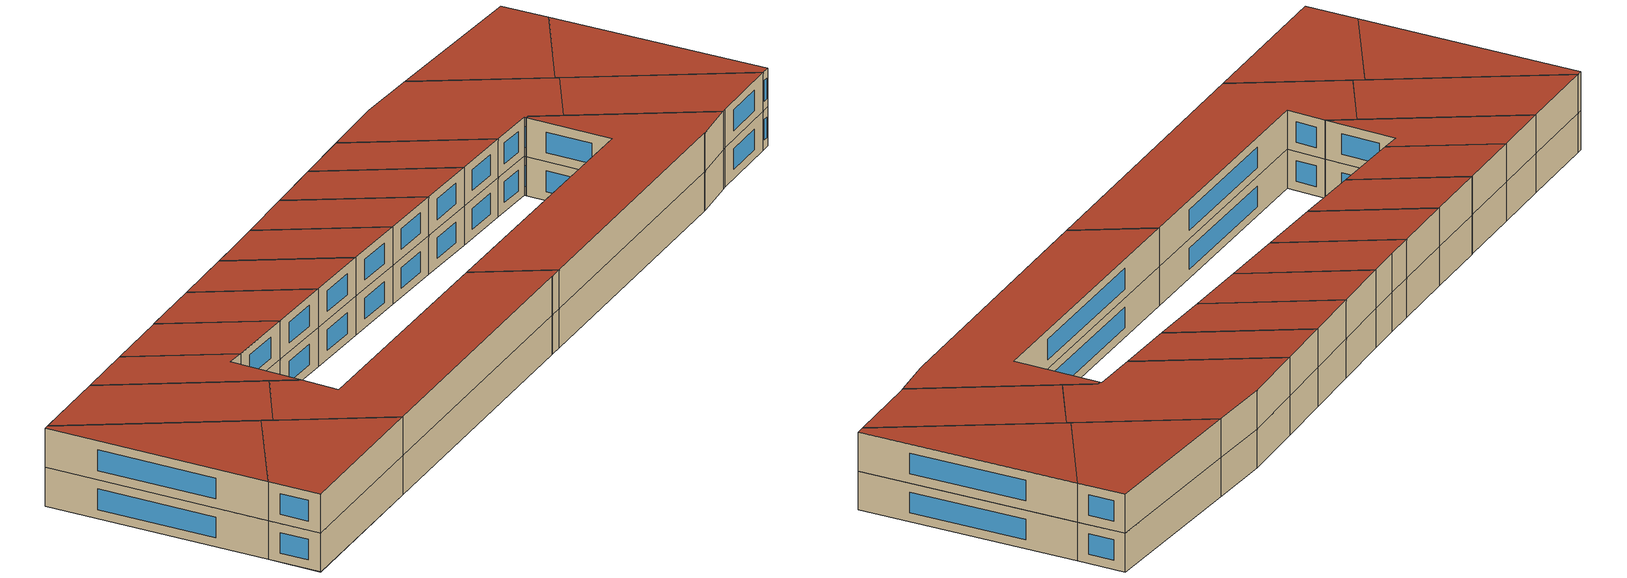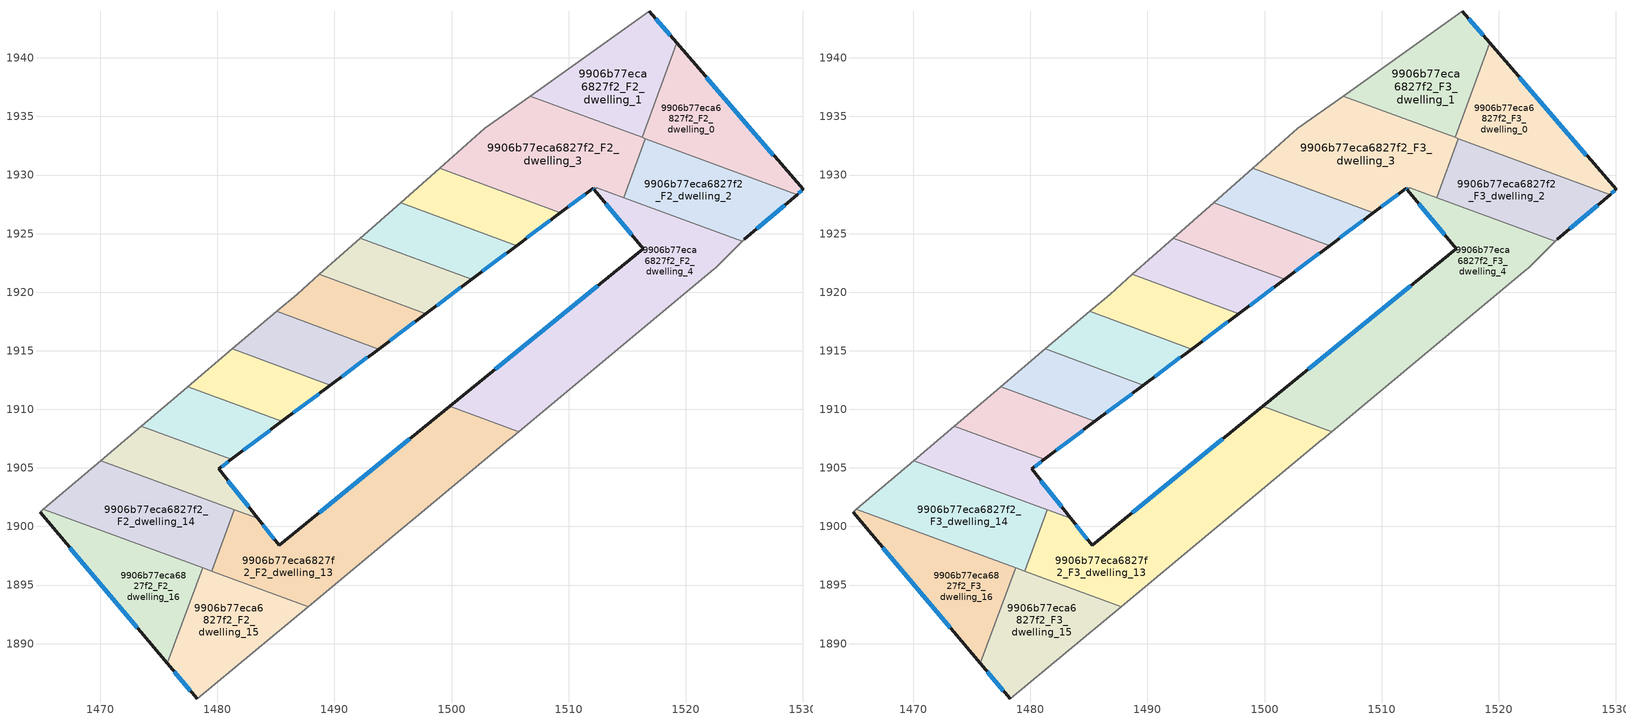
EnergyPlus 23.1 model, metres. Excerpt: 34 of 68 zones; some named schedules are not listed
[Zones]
9906b77eca6827f2_F2_dwelling_0
 floor to 9906b77eca6827f2_F1_dwelling_0 (EU_floor_Construction): 1519.23,1941.28 1530,1928.77 1529.49,1928.33 1516.26,1933.21 z6
 wall outside (EU_wall_Construction): 1529.49,1928.33 1530,1928.77 1519.23,1941.28 z6:9
 wall to 9906b77eca6827f2_F2_dwelling_1 (EU_wall_Construction): 1519.23,1941.28 1516.26,1933.21 z6:9
 wall to 9906b77eca6827f2_F2_dwelling_2 (EU_wall_Construction): 1516.54,1933.11 1529.49,1928.33 z6:9
 wall to 9906b77eca6827f2_F2_dwelling_3 (EU_wall_Construction): 1516.26,1933.21 1516.54,1933.11 z6:9
 window (EU_Window_Construction): 1529.61,1928.44 1529.88,1928.67 / 1527.47,1931.7 1521.76,1938.34 z6.7:8.3
9906b77eca6827f2_F2_dwelling_1
 floor to 9906b77eca6827f2_F1_dwelling_1 (EU_floor_Construction): 1516.89,1943.99 1519.23,1941.28 1516.26,1933.21 1506.7,1936.74 z6
 wall outside (EU_wall_Construction): 1519.23,1941.28 1516.89,1943.99 z6:9
 wall adiabatic (EU_wall_Construction): 1516.89,1943.99 1506.7,1936.74 z6:9
 wall to 9906b77eca6827f2_F2_dwelling_3 (EU_wall_Construction): 1506.7,1936.74 1516.26,1933.21 z6:9
 window (EU_Window_Construction): 1518.68,1941.91 1517.44,1943.35 z6.7:8.3
9906b77eca6827f2_F2_dwelling_10
 floor to 9906b77eca6827f2_F1_dwelling_10 (EU_floor_Construction): 1489.67,1912.07 1485.53,1908.97 1477.49,1911.93 1481.3,1915.16 z6
 wall outside (EU_wall_Construction): 1485.53,1908.97 1489.67,1912.07 z6:9
 wall adiabatic (EU_wall_Construction): 1481.3,1915.16 1477.49,1911.93 z6:9
 wall to 9906b77eca6827f2_F2_dwelling_9 (EU_wall_Construction): 1489.67,1912.07 1481.3,1915.16 z6:9
 wall to 9906b77eca6827f2_F2_dwelling_11 (EU_wall_Construction): 1477.49,1911.93 1485.53,1908.97 z6:9
 window (EU_Window_Construction): 1486.5,1909.7 1488.69,1911.34 z6.7:8.3
9906b77eca6827f2_F2_dwelling_11
 floor to 9906b77eca6827f2_F1_dwelling_11 (EU_floor_Construction): 1485.53,1908.97 1481.2,1905.73 1473.52,1908.57 1477.45,1911.9 1477.49,1911.93 z6
 wall outside (EU_wall_Construction): 1481.21,1905.73 1485.53,1908.97 z6:9
 wall adiabatic (EU_wall_Construction): 1477.49,1911.93 1477.45,1911.9 1473.52,1908.57 z6:9
 wall to 9906b77eca6827f2_F2_dwelling_12 (EU_wall_Construction): 1473.52,1908.57 1481.2,1905.73 z6:9
 window (EU_Window_Construction): 1482.22,1906.49 1484.51,1908.21 z6.7:8.3
9906b77eca6827f2_F2_dwelling_12
 floor to 9906b77eca6827f2_F1_dwelling_12 (EU_floor_Construction): 1481.2,1905.73 1480.11,1904.91 1483.46,1900.69 1470.06,1905.63 1473.52,1908.57 z6
 wall outside (EU_wall_Construction): 1483.46,1900.69 1480.11,1904.91 1481.21,1905.73 z6:9
 wall adiabatic (EU_wall_Construction): 1473.52,1908.57 1470.06,1905.63 z6:9
 wall to 9906b77eca6827f2_F2_dwelling_14 (EU_wall_Construction): 1470.06,1905.63 1481.45,1901.43 z6:9
 wall to 9906b77eca6827f2_F2_dwelling_13 (EU_wall_Construction): 1481.45,1901.43 1483.46,1900.69 z6:9
 window (EU_Window_Construction): 1482.67,1901.68 1480.89,1903.92 / 1480.36,1905.1 1480.95,1905.54 z6.7:8.3
9906b77eca6827f2_F2_dwelling_13
 floor to 9906b77eca6827f2_F1_dwelling_13 (EU_floor_Construction): 1505.72,1908.09 1504.96,1907.46 1504.88,1907.39 1487.75,1893.15 1479.52,1896.18 1481.45,1901.43 1483.46,1900.69 1485.29,1898.39 1499.85,1910.26 z6
 wall outside (EU_wall_Construction): 1499.85,1910.26 1485.29,1898.39 1483.46,1900.69 z6:9
 wall adiabatic (EU_wall_Construction): 1487.75,1893.15 1504.88,1907.39 1504.97,1907.46 1505.72,1908.09 z6:9
 wall to 9906b77eca6827f2_F2_dwelling_4 (EU_wall_Construction): 1505.72,1908.09 1499.85,1910.26 z6:9
 wall to 9906b77eca6827f2_F2_dwelling_14 (EU_wall_Construction): 1481.45,1901.43 1479.52,1896.18 z6:9
 wall to 9906b77eca6827f2_F2_dwelling_15 (EU_wall_Construction): 1479.52,1896.18 1487.75,1893.15 z6:9
 window (EU_Window_Construction): 1496.43,1907.47 1488.71,1901.17 / 1484.86,1898.93 1483.89,1900.15 z6.7:8.3
9906b77eca6827f2_F2_dwelling_14
 floor to 9906b77eca6827f2_F1_dwelling_14 (EU_floor_Construction): 1481.45,1901.43 1479.52,1896.18 1465.16,1901.48 1470.06,1905.63 z6
 wall adiabatic (EU_wall_Construction): 1470.06,1905.63 1465.16,1901.48 z6:9
 wall to 9906b77eca6827f2_F2_dwelling_16 (EU_wall_Construction): 1465.16,1901.48 1478.75,1896.47 z6:9
 wall to 9906b77eca6827f2_F2_dwelling_15 (EU_wall_Construction): 1478.74,1896.47 1479.52,1896.18 z6:9
9906b77eca6827f2_F2_dwelling_15
 floor to 9906b77eca6827f2_F1_dwelling_15 (EU_floor_Construction): 1487.75,1893.15 1478.3,1885.28 1475.74,1888.32 1478.74,1896.47 z6
 wall outside (EU_wall_Construction): 1475.74,1888.32 1478.3,1885.28 z6:9
 wall adiabatic (EU_wall_Construction): 1478.3,1885.28 1487.75,1893.15 z6:9
 wall to 9906b77eca6827f2_F2_dwelling_16 (EU_wall_Construction): 1478.74,1896.47 1475.74,1888.32 z6:9
 window (EU_Window_Construction): 1476.34,1887.61 1477.7,1886 z6.7:8.3
9906b77eca6827f2_F2_dwelling_16
 floor to 9906b77eca6827f2_F1_dwelling_16 (EU_floor_Construction): 1478.74,1896.47 1475.74,1888.32 1464.87,1901.23 1465.16,1901.48 z6
 wall outside (EU_wall_Construction): 1464.87,1901.23 1475.74,1888.32 z6:9
 wall adiabatic (EU_wall_Construction): 1465.16,1901.48 1464.87,1901.23 z6:9
 window (EU_Window_Construction): 1467.42,1898.2 1473.19,1891.35 z6.7:8.3
9906b77eca6827f2_F2_dwelling_2
 floor to 9906b77eca6827f2_F1_dwelling_2 (EU_floor_Construction): 1529.49,1928.33 1525.01,1924.52 1524.81,1924.33 1514.68,1928.07 1516.54,1933.11 z6
 wall outside (EU_wall_Construction): 1525.01,1924.52 1529.49,1928.33 z6:9
 wall adiabatic (EU_wall_Construction): 1524.81,1924.33 1525.01,1924.52 z6:9
 wall to 9906b77eca6827f2_F2_dwelling_3 (EU_wall_Construction): 1516.54,1933.11 1514.68,1928.07 z6:9
 wall to 9906b77eca6827f2_F2_dwelling_4 (EU_wall_Construction): 1514.68,1928.07 1524.81,1924.33 z6:9
 window (EU_Window_Construction): 1526.06,1925.42 1528.44,1927.44 z6.7:8.3
9906b77eca6827f2_F2_dwelling_3
 floor to 9906b77eca6827f2_F1_dwelling_3 (EU_floor_Construction): 1516.54,1933.11 1514.68,1928.07 1512.39,1928.91 1512.17,1928.75 1512.08,1928.87 1509.3,1926.78 1498.99,1930.59 1502.84,1933.99 1506.7,1936.74 z6
 wall outside (EU_wall_Construction): 1509.3,1926.78 1512.08,1928.87 1512.17,1928.75 z6:9
 wall adiabatic (EU_wall_Construction): 1506.7,1936.74 1502.84,1933.99 1498.99,1930.59 z6:9
 wall to 9906b77eca6827f2_F2_dwelling_4 (EU_wall_Construction): 1512.17,1928.75 1512.39,1928.91 1514.68,1928.07 z6:9
 wall to 9906b77eca6827f2_F2_dwelling_5 (EU_wall_Construction): 1498.99,1930.59 1509.3,1926.78 z6:9
 window (EU_Window_Construction): 1512.1,1928.84 1512.15,1928.78 / 1509.95,1927.27 1511.43,1928.38 z6.7:8.3
9906b77eca6827f2_F2_dwelling_4
 floor to 9906b77eca6827f2_F1_dwelling_4 (EU_floor_Construction): 1524.81,1924.33 1522.5,1922.05 1522.38,1921.96 1505.72,1908.09 1499.85,1910.26 1516.35,1923.7 1512.17,1928.75 1512.39,1928.91 z6
 wall outside (EU_wall_Construction): 1512.17,1928.75 1516.35,1923.7 1499.85,1910.26 z6:9
 wall adiabatic (EU_wall_Construction): 1505.72,1908.09 1522.39,1921.96 1522.5,1922.05 1524.81,1924.33 z6:9
 window (EU_Window_Construction): 1513.15,1927.57 1515.37,1924.89 / 1512.48,1920.54 1503.73,1913.41 z6.7:8.3
9906b77eca6827f2_F2_dwelling_5
 floor to 9906b77eca6827f2_F1_dwelling_5 (EU_floor_Construction): 1509.3,1926.78 1505.56,1923.98 1495.65,1927.64 1498.99,1930.59 z6
 wall outside (EU_wall_Construction): 1505.56,1923.98 1509.3,1926.78 z6:9
 wall adiabatic (EU_wall_Construction): 1498.99,1930.59 1495.65,1927.64 z6:9
 wall to 9906b77eca6827f2_F2_dwelling_6 (EU_wall_Construction): 1495.65,1927.64 1505.56,1923.98 z6:9
 window (EU_Window_Construction): 1506.44,1924.64 1508.42,1926.13 z6.7:8.3
9906b77eca6827f2_F2_dwelling_6
 floor to 9906b77eca6827f2_F1_dwelling_6 (EU_floor_Construction): 1505.56,1923.98 1501.72,1921.11 1492.22,1924.61 1495.65,1927.64 z6
 wall outside (EU_wall_Construction): 1501.72,1921.11 1505.56,1923.98 z6:9
 wall adiabatic (EU_wall_Construction): 1495.65,1927.64 1492.22,1924.61 z6:9
 wall to 9906b77eca6827f2_F2_dwelling_7 (EU_wall_Construction): 1492.22,1924.61 1501.72,1921.11 z6:9
 window (EU_Window_Construction): 1502.63,1921.78 1504.66,1923.31 z6.7:8.3
9906b77eca6827f2_F2_dwelling_7
 floor to 9906b77eca6827f2_F1_dwelling_7 (EU_floor_Construction): 1501.72,1921.11 1497.8,1918.17 1488.71,1921.51 1492.22,1924.61 z6
 wall outside (EU_wall_Construction): 1497.8,1918.17 1501.72,1921.11 z6:9
 wall adiabatic (EU_wall_Construction): 1492.22,1924.61 1488.72,1921.51 z6:9
 wall to 9906b77eca6827f2_F2_dwelling_8 (EU_wall_Construction): 1488.71,1921.51 1497.8,1918.17 z6:9
 window (EU_Window_Construction): 1498.72,1918.86 1500.8,1920.42 z6.7:8.3
9906b77eca6827f2_F2_dwelling_8
 floor to 9906b77eca6827f2_F1_dwelling_8 (EU_floor_Construction): 1497.8,1918.17 1493.77,1915.15 1485.07,1918.36 1486.82,1919.84 1488.71,1921.51 z6
 wall outside (EU_wall_Construction): 1493.77,1915.15 1497.8,1918.17 z6:9
 wall adiabatic (EU_wall_Construction): 1488.72,1921.51 1486.82,1919.84 1485.07,1918.36 z6:9
 wall to 9906b77eca6827f2_F2_dwelling_9 (EU_wall_Construction): 1485.07,1918.36 1493.77,1915.15 z6:9
 window (EU_Window_Construction): 1494.72,1915.86 1496.85,1917.46 z6.7:8.3
9906b77eca6827f2_F2_dwelling_9
 floor to 9906b77eca6827f2_F1_dwelling_9 (EU_floor_Construction): 1493.77,1915.15 1489.67,1912.07 1481.3,1915.16 1485.07,1918.36 z6
 wall outside (EU_wall_Construction): 1489.67,1912.07 1493.77,1915.15 z6:9
 wall adiabatic (EU_wall_Construction): 1485.07,1918.36 1481.3,1915.16 z6:9
 window (EU_Window_Construction): 1490.63,1912.8 1492.81,1914.43 z6.7:8.3
9906b77eca6827f2_F3_dwelling_0
 floor to 9906b77eca6827f2_F2_dwelling_0 (EU_floor_Construction): 1519.23,1941.28 1530,1928.77 1529.49,1928.33 1516.26,1933.21 z9
 wall outside (EU_wall_Construction): 1529.49,1928.33 1530,1928.77 1519.23,1941.28 z9:12
 wall to 9906b77eca6827f2_F3_dwelling_1 (EU_wall_Construction): 1519.23,1941.28 1516.26,1933.21 z9:12
 wall to 9906b77eca6827f2_F3_dwelling_2 (EU_wall_Construction): 1516.54,1933.11 1529.49,1928.33 z9:12
 wall to 9906b77eca6827f2_F3_dwelling_3 (EU_wall_Construction): 1516.26,1933.21 1516.54,1933.11 z9:12
 window (EU_Window_Construction): 1529.61,1928.44 1529.88,1928.67 / 1527.47,1931.7 1521.76,1938.34 z9.7:11.3
 roof outside (EU_roof_Construction): 1530,1928.77 1519.23,1941.28 1516.26,1933.21 1529.49,1928.33 z12
9906b77eca6827f2_F3_dwelling_1
 floor to 9906b77eca6827f2_F2_dwelling_1 (EU_floor_Construction): 1516.89,1943.99 1519.23,1941.28 1516.26,1933.21 1506.7,1936.74 z9
 wall outside (EU_wall_Construction): 1519.23,1941.28 1516.89,1943.99 z9:12
 wall adiabatic (EU_wall_Construction): 1516.89,1943.99 1506.7,1936.74 z9:12
 wall to 9906b77eca6827f2_F3_dwelling_3 (EU_wall_Construction): 1506.7,1936.74 1516.26,1933.21 z9:12
 window (EU_Window_Construction): 1518.68,1941.91 1517.44,1943.35 z9.7:11.3
 roof outside (EU_roof_Construction): 1516.26,1933.21 1519.23,1941.28 1516.89,1943.99 1506.7,1936.74 z12
9906b77eca6827f2_F3_dwelling_10
 floor to 9906b77eca6827f2_F2_dwelling_10 (EU_floor_Construction): 1489.67,1912.07 1485.53,1908.97 1477.49,1911.93 1481.3,1915.16 z9
 wall outside (EU_wall_Construction): 1485.53,1908.97 1489.67,1912.07 z9:12
 wall adiabatic (EU_wall_Construction): 1481.3,1915.16 1477.49,1911.93 z9:12
 wall to 9906b77eca6827f2_F3_dwelling_9 (EU_wall_Construction): 1489.67,1912.07 1481.3,1915.16 z9:12
 wall to 9906b77eca6827f2_F3_dwelling_11 (EU_wall_Construction): 1477.49,1911.93 1485.53,1908.97 z9:12
 window (EU_Window_Construction): 1486.5,1909.7 1488.69,1911.34 z9.7:11.3
 roof outside (EU_roof_Construction): 1489.67,1912.07 1481.3,1915.16 1477.49,1911.93 1485.53,1908.97 z12
9906b77eca6827f2_F3_dwelling_11
 floor to 9906b77eca6827f2_F2_dwelling_11 (EU_floor_Construction): 1485.53,1908.97 1481.2,1905.73 1473.52,1908.57 1477.45,1911.9 1477.49,1911.93 z9
 wall outside (EU_wall_Construction): 1481.21,1905.73 1485.53,1908.97 z9:12
 wall adiabatic (EU_wall_Construction): 1477.49,1911.93 1477.45,1911.9 1473.52,1908.57 z9:12
 wall to 9906b77eca6827f2_F3_dwelling_12 (EU_wall_Construction): 1473.52,1908.57 1481.2,1905.73 z9:12
 window (EU_Window_Construction): 1482.22,1906.49 1484.51,1908.21 z9.7:11.3
 roof outside (EU_roof_Construction): 1485.53,1908.97 1477.49,1911.93 1477.45,1911.9 1473.52,1908.57 1481.21,1905.73 z12
9906b77eca6827f2_F3_dwelling_12
 floor to 9906b77eca6827f2_F2_dwelling_12 (EU_floor_Construction): 1481.2,1905.73 1480.11,1904.91 1483.46,1900.69 1470.06,1905.63 1473.52,1908.57 z9
 wall outside (EU_wall_Construction): 1483.46,1900.69 1480.11,1904.91 1481.21,1905.73 z9:12
 wall adiabatic (EU_wall_Construction): 1473.52,1908.57 1470.06,1905.63 z9:12
 wall to 9906b77eca6827f2_F3_dwelling_14 (EU_wall_Construction): 1470.06,1905.63 1481.45,1901.43 z9:12
 wall to 9906b77eca6827f2_F3_dwelling_13 (EU_wall_Construction): 1481.45,1901.43 1483.46,1900.69 z9:12
 window (EU_Window_Construction): 1482.67,1901.68 1480.89,1903.92 / 1480.36,1905.1 1480.95,1905.54 z9.7:11.3
 roof outside (EU_roof_Construction): 1483.46,1900.69 1480.11,1904.91 1481.2,1905.73 1473.52,1908.57 1470.06,1905.63 z12
9906b77eca6827f2_F3_dwelling_13
 floor to 9906b77eca6827f2_F2_dwelling_13 (EU_floor_Construction): 1505.72,1908.09 1504.96,1907.46 1504.88,1907.39 1487.75,1893.15 1479.52,1896.18 1481.45,1901.43 1483.46,1900.69 1485.29,1898.39 1499.85,1910.26 z9
 wall outside (EU_wall_Construction): 1499.85,1910.26 1485.29,1898.39 1483.46,1900.69 z9:12
 wall adiabatic (EU_wall_Construction): 1487.75,1893.15 1504.88,1907.39 1504.97,1907.46 1505.72,1908.09 z9:12
 wall to 9906b77eca6827f2_F3_dwelling_4 (EU_wall_Construction): 1505.72,1908.09 1499.85,1910.26 z9:12
 wall to 9906b77eca6827f2_F3_dwelling_14 (EU_wall_Construction): 1481.45,1901.43 1479.52,1896.18 z9:12
 wall to 9906b77eca6827f2_F3_dwelling_15 (EU_wall_Construction): 1479.52,1896.18 1487.75,1893.15 z9:12
 window (EU_Window_Construction): 1496.43,1907.47 1488.71,1901.17 / 1484.86,1898.93 1483.89,1900.15 z9.7:11.3
 roof outside (EU_roof_Construction): 1504.88,1907.39 1504.96,1907.46 1505.72,1908.09 1499.85,1910.26 1485.29,1898.39 1483.46,1900.69 1481.45,1901.43 1479.52,1896.18 1487.75,1893.15 z12
9906b77eca6827f2_F3_dwelling_14
 floor to 9906b77eca6827f2_F2_dwelling_14 (EU_floor_Construction): 1481.45,1901.43 1479.52,1896.18 1465.16,1901.48 1470.06,1905.63 z9
 wall adiabatic (EU_wall_Construction): 1470.06,1905.63 1465.16,1901.48 z9:12
 wall to 9906b77eca6827f2_F3_dwelling_16 (EU_wall_Construction): 1465.16,1901.48 1478.75,1896.47 z9:12
 wall to 9906b77eca6827f2_F3_dwelling_15 (EU_wall_Construction): 1478.74,1896.47 1479.52,1896.18 z9:12
 roof outside (EU_roof_Construction): 1479.52,1896.18 1481.45,1901.43 1470.06,1905.63 1465.16,1901.48 z12
9906b77eca6827f2_F3_dwelling_15
 floor to 9906b77eca6827f2_F2_dwelling_15 (EU_floor_Construction): 1487.75,1893.15 1478.3,1885.28 1475.74,1888.32 1478.74,1896.47 z9
 wall outside (EU_wall_Construction): 1475.74,1888.32 1478.3,1885.28 z9:12
 wall adiabatic (EU_wall_Construction): 1478.3,1885.28 1487.75,1893.15 z9:12
 wall to 9906b77eca6827f2_F3_dwelling_16 (EU_wall_Construction): 1478.74,1896.47 1475.74,1888.32 z9:12
 window (EU_Window_Construction): 1476.34,1887.61 1477.7,1886 z9.7:11.3
 roof outside (EU_roof_Construction): 1487.75,1893.15 1478.74,1896.47 1475.74,1888.32 1478.3,1885.28 z12
9906b77eca6827f2_F3_dwelling_16
 floor to 9906b77eca6827f2_F2_dwelling_16 (EU_floor_Construction): 1478.74,1896.47 1475.74,1888.32 1464.87,1901.23 1465.16,1901.48 z9
 wall outside (EU_wall_Construction): 1464.87,1901.23 1475.74,1888.32 z9:12
 wall adiabatic (EU_wall_Construction): 1465.16,1901.48 1464.87,1901.23 z9:12
 window (EU_Window_Construction): 1467.42,1898.2 1473.19,1891.35 z9.7:11.3
 roof outside (EU_roof_Construction): 1475.74,1888.32 1478.74,1896.47 1465.16,1901.48 1464.87,1901.23 z12
9906b77eca6827f2_F3_dwelling_2
 floor to 9906b77eca6827f2_F2_dwelling_2 (EU_floor_Construction): 1529.49,1928.33 1525.01,1924.52 1524.81,1924.33 1514.68,1928.07 1516.54,1933.11 z9
 wall outside (EU_wall_Construction): 1525.01,1924.52 1529.49,1928.33 z9:12
 wall adiabatic (EU_wall_Construction): 1524.81,1924.33 1525.01,1924.52 z9:12
 wall to 9906b77eca6827f2_F3_dwelling_3 (EU_wall_Construction): 1516.54,1933.11 1514.68,1928.07 z9:12
 wall to 9906b77eca6827f2_F3_dwelling_4 (EU_wall_Construction): 1514.68,1928.07 1524.81,1924.33 z9:12
 window (EU_Window_Construction): 1526.06,1925.42 1528.44,1927.44 z9.7:11.3
 roof outside (EU_roof_Construction): 1529.49,1928.33 1516.54,1933.11 1514.68,1928.07 1524.81,1924.33 1525.01,1924.52 z12
9906b77eca6827f2_F3_dwelling_3
 floor to 9906b77eca6827f2_F2_dwelling_3 (EU_floor_Construction): 1516.54,1933.11 1514.68,1928.07 1512.39,1928.91 1512.17,1928.75 1512.08,1928.87 1509.3,1926.78 1498.99,1930.59 1502.84,1933.99 1506.7,1936.74 z9
 wall outside (EU_wall_Construction): 1509.3,1926.78 1512.08,1928.87 1512.17,1928.75 z9:12
 wall adiabatic (EU_wall_Construction): 1506.7,1936.74 1502.84,1933.99 1498.99,1930.59 z9:12
 wall to 9906b77eca6827f2_F3_dwelling_4 (EU_wall_Construction): 1512.17,1928.75 1512.39,1928.91 1514.68,1928.07 z9:12
 wall to 9906b77eca6827f2_F3_dwelling_5 (EU_wall_Construction): 1498.99,1930.59 1509.3,1926.78 z9:12
 window (EU_Window_Construction): 1512.1,1928.84 1512.15,1928.78 / 1509.95,1927.27 1511.43,1928.38 z9.7:11.3
 roof outside (EU_roof_Construction): 1514.68,1928.07 1516.54,1933.11 1506.7,1936.74 1502.84,1933.99 1498.99,1930.59 1509.3,1926.78 1512.08,1928.87 1512.17,1928.75 1512.39,1928.91 z12
9906b77eca6827f2_F3_dwelling_4
 floor to 9906b77eca6827f2_F2_dwelling_4 (EU_floor_Construction): 1524.81,1924.33 1522.5,1922.05 1522.38,1921.96 1505.72,1908.09 1499.85,1910.26 1516.35,1923.7 1512.17,1928.75 1512.39,1928.91 z9
 wall outside (EU_wall_Construction): 1512.17,1928.75 1516.35,1923.7 1499.85,1910.26 z9:12
 wall adiabatic (EU_wall_Construction): 1505.72,1908.09 1522.39,1921.96 1522.5,1922.05 1524.81,1924.33 z9:12
 window (EU_Window_Construction): 1513.15,1927.57 1515.37,1924.89 / 1512.48,1920.54 1503.73,1913.41 z9.7:11.3
 roof outside (EU_roof_Construction): 1522.39,1921.96 1522.5,1922.05 1524.81,1924.33 1512.39,1928.91 1512.17,1928.75 1516.35,1923.7 1499.85,1910.26 1505.72,1908.09 z12
9906b77eca6827f2_F3_dwelling_5
 floor to 9906b77eca6827f2_F2_dwelling_5 (EU_floor_Construction): 1509.3,1926.78 1505.56,1923.98 1495.65,1927.64 1498.99,1930.59 z9
 wall outside (EU_wall_Construction): 1505.56,1923.98 1509.3,1926.78 z9:12
 wall adiabatic (EU_wall_Construction): 1498.99,1930.59 1495.65,1927.64 z9:12
 wall to 9906b77eca6827f2_F3_dwelling_6 (EU_wall_Construction): 1495.65,1927.64 1505.56,1923.98 z9:12
 window (EU_Window_Construction): 1506.44,1924.64 1508.42,1926.13 z9.7:11.3
 roof outside (EU_roof_Construction): 1509.3,1926.78 1498.99,1930.59 1495.65,1927.64 1505.56,1923.98 z12
9906b77eca6827f2_F3_dwelling_6
 floor to 9906b77eca6827f2_F2_dwelling_6 (EU_floor_Construction): 1505.56,1923.98 1501.72,1921.11 1492.22,1924.61 1495.65,1927.64 z9
 wall outside (EU_wall_Construction): 1501.72,1921.11 1505.56,1923.98 z9:12
 wall adiabatic (EU_wall_Construction): 1495.65,1927.64 1492.22,1924.61 z9:12
 wall to 9906b77eca6827f2_F3_dwelling_7 (EU_wall_Construction): 1492.22,1924.61 1501.72,1921.11 z9:12
 window (EU_Window_Construction): 1502.63,1921.78 1504.66,1923.31 z9.7:11.3
 roof outside (EU_roof_Construction): 1505.56,1923.98 1495.65,1927.64 1492.22,1924.61 1501.72,1921.11 z12
9906b77eca6827f2_F3_dwelling_7
 floor to 9906b77eca6827f2_F2_dwelling_7 (EU_floor_Construction): 1501.72,1921.11 1497.8,1918.17 1488.71,1921.51 1492.22,1924.61 z9
 wall outside (EU_wall_Construction): 1497.8,1918.17 1501.72,1921.11 z9:12
 wall adiabatic (EU_wall_Construction): 1492.22,1924.61 1488.72,1921.51 z9:12
 wall to 9906b77eca6827f2_F3_dwelling_8 (EU_wall_Construction): 1488.71,1921.51 1497.8,1918.17 z9:12
 window (EU_Window_Construction): 1498.72,1918.86 1500.8,1920.42 z9.7:11.3
 roof outside (EU_roof_Construction): 1501.72,1921.11 1492.22,1924.61 1488.72,1921.51 1497.8,1918.17 z12
9906b77eca6827f2_F3_dwelling_8
 floor to 9906b77eca6827f2_F2_dwelling_8 (EU_floor_Construction): 1497.8,1918.17 1493.77,1915.15 1485.07,1918.36 1486.82,1919.84 1488.71,1921.51 z9
 wall outside (EU_wall_Construction): 1493.77,1915.15 1497.8,1918.17 z9:12
 wall adiabatic (EU_wall_Construction): 1488.72,1921.51 1486.82,1919.84 1485.07,1918.36 z9:12
 wall to 9906b77eca6827f2_F3_dwelling_9 (EU_wall_Construction): 1485.07,1918.36 1493.77,1915.15 z9:12
 window (EU_Window_Construction): 1494.72,1915.86 1496.85,1917.46 z9.7:11.3
 roof outside (EU_roof_Construction): 1497.8,1918.17 1488.72,1921.51 1486.82,1919.84 1485.07,1918.36 1493.77,1915.15 z12
9906b77eca6827f2_F3_dwelling_9
 floor to 9906b77eca6827f2_F2_dwelling_9 (EU_floor_Construction): 1493.77,1915.15 1489.67,1912.07 1481.3,1915.16 1485.07,1918.36 z9
 wall outside (EU_wall_Construction): 1489.67,1912.07 1493.77,1915.15 z9:12
 wall adiabatic (EU_wall_Construction): 1485.07,1918.36 1481.3,1915.16 z9:12
 window (EU_Window_Construction): 1490.63,1912.8 1492.81,1914.43 z9.7:11.3
 roof outside (EU_roof_Construction): 1493.77,1915.15 1485.07,1918.36 1481.3,1915.16 1489.67,1912.07 z12
[Building]
EU S2 Campaign: North Axis=0; Terrain=City; Solar Distribution=FullExterior
[Site:Location]
Budapest.Ferenc.Liszt.Intl.AP: Latitude=47.437; Longitude=19.256; Time Zone=1; Elevation=185
[SizingPeriod:WeatherFileDays]
AnnualSizingPeriod: Begin Month=1; Begin Day of Month=1; End Month=12; End Day of Month=31; Day of Week for Start Day=Monday; Use Weather File Daylight Saving Period=No; Use Weather File Rain and Snow Indicators=No
[MATERIAL]
EU_InternalMass_Material: Roughness=MediumRough; Thickness=0.1; Conductivity=1; Density=1800; Specific Heat=900; Thermal Absorptance=0.9; Solar Absorptance=0.7; Visible Absorptance=0.7
[MATERIAL:NOMASS] Roughness=MediumRough; Thermal Absorptance=0.9; Solar Absorptance=0.7; Visible Absorptance=0.7
Name | Thermal Resistance
EU_wall_NoMass | 0.832559
EU_roof_NoMass | 1.39638
EU_floor_NoMass | 0.872794
[WINDOWMATERIAL:SIMPLEGLAZINGSYSTEM]
EU_Window_SimpleGlazing: UFactor=2.79869; Solar Heat Gain Coefficient=0.75; Visible Transmittance=0.75
[CONSTRUCTION]
EU_wall_Construction: EU_wall_NoMass
EU_roof_Construction: EU_roof_NoMass
EU_floor_Construction: EU_floor_NoMass
EU_Window_Construction: EU_Window_SimpleGlazing
EU_InternalMass_Construction: EU_InternalMass_Material
[ZONE] Type=1; Multiplier=1; Ceiling Height=autocalculate; Floor Area=autocalculate; Part of Total Floor Area=Yes
Name | Volume
9906b77eca6827f2_F2_dwelling_0; 9906b77eca6827f2_F3_dwelling_0; 9906b77eca6827f2_F2_dwelling_15; 9906b77eca6827f2_F3_dwelling_15 | 198.294
9906b77eca6827f2_F2_dwelling_1; 9906b77eca6827f2_F3_dwelling_1 | 198.291
9906b77eca6827f2_F2_dwelling_10; 9906b77eca6827f2_F3_dwelling_10 | 113.872
9906b77eca6827f2_F2_dwelling_11; 9906b77eca6827f2_F3_dwelling_11 | 113.916
9906b77eca6827f2_F2_dwelling_12; 9906b77eca6827f2_F3_dwelling_12 | 122.114
9906b77eca6827f2_F2_dwelling_13; 9906b77eca6827f2_F3_dwelling_13 | 445.555
9906b77eca6827f2_F2_dwelling_14; 9906b77eca6827f2_F3_dwelling_14 | 230.148
9906b77eca6827f2_F2_dwelling_16; 9906b77eca6827f2_F3_dwelling_16; 9906b77eca6827f2_F2_dwelling_2; 9906b77eca6827f2_F3_dwelling_2 | 198.279
9906b77eca6827f2_F2_dwelling_3; 9906b77eca6827f2_F3_dwelling_3 | 301.003
9906b77eca6827f2_F2_dwelling_4; 9906b77eca6827f2_F3_dwelling_4 | 441.333
9906b77eca6827f2_F2_dwelling_5; 9906b77eca6827f2_F3_dwelling_5 | 126.714
9906b77eca6827f2_F2_dwelling_6; 9906b77eca6827f2_F3_dwelling_6 | 124.904
9906b77eca6827f2_F2_dwelling_7; 9906b77eca6827f2_F3_dwelling_7 | 122.439
9906b77eca6827f2_F2_dwelling_8; 9906b77eca6827f2_F3_dwelling_8 | 119.86
9906b77eca6827f2_F2_dwelling_9; 9906b77eca6827f2_F3_dwelling_9 | 117.555
[INTERNALMASS] Construction=EU_InternalMass_Construction
Name | Zone or ZoneList | Surface Area
9906b77eca6827f2_F2_dwelling_0_EU_InternalMass | 9906b77eca6827f2_F2_dwelling_0 | 66.0977
9906b77eca6827f2_F2_dwelling_1_EU_InternalMass | 9906b77eca6827f2_F2_dwelling_1 | 66.1018
9906b77eca6827f2_F2_dwelling_2_EU_InternalMass | 9906b77eca6827f2_F2_dwelling_2 | 66.0934
9906b77eca6827f2_F2_dwelling_3_EU_InternalMass | 9906b77eca6827f2_F2_dwelling_3 | 100.334
9906b77eca6827f2_F2_dwelling_4_EU_InternalMass | 9906b77eca6827f2_F2_dwelling_4 | 147.117
9906b77eca6827f2_F2_dwelling_5_EU_InternalMass | 9906b77eca6827f2_F2_dwelling_5 | 42.2379
9906b77eca6827f2_F2_dwelling_6_EU_InternalMass | 9906b77eca6827f2_F2_dwelling_6 | 41.6346
9906b77eca6827f2_F2_dwelling_7_EU_InternalMass | 9906b77eca6827f2_F2_dwelling_7 | 40.8127
9906b77eca6827f2_F2_dwelling_8_EU_InternalMass | 9906b77eca6827f2_F2_dwelling_8 | 39.9535
9906b77eca6827f2_F2_dwelling_9_EU_InternalMass | 9906b77eca6827f2_F2_dwelling_9 | 39.1851
9906b77eca6827f2_F2_dwelling_10_EU_InternalMass | 9906b77eca6827f2_F2_dwelling_10 | 37.9613
9906b77eca6827f2_F2_dwelling_11_EU_InternalMass | 9906b77eca6827f2_F2_dwelling_11 | 37.9665
9906b77eca6827f2_F2_dwelling_12_EU_InternalMass | 9906b77eca6827f2_F2_dwelling_12 | 40.7047
9906b77eca6827f2_F2_dwelling_13_EU_InternalMass | 9906b77eca6827f2_F2_dwelling_13 | 148.538
9906b77eca6827f2_F2_dwelling_14_EU_InternalMass | 9906b77eca6827f2_F2_dwelling_14 | 76.7185
9906b77eca6827f2_F2_dwelling_15_EU_InternalMass | 9906b77eca6827f2_F2_dwelling_15 | 66.1021
9906b77eca6827f2_F2_dwelling_16_EU_InternalMass | 9906b77eca6827f2_F2_dwelling_16 | 66.096
9906b77eca6827f2_F3_dwelling_0_EU_InternalMass | 9906b77eca6827f2_F3_dwelling_0 | 66.0977
9906b77eca6827f2_F3_dwelling_1_EU_InternalMass | 9906b77eca6827f2_F3_dwelling_1 | 66.1018
9906b77eca6827f2_F3_dwelling_2_EU_InternalMass | 9906b77eca6827f2_F3_dwelling_2 | 66.0934
9906b77eca6827f2_F3_dwelling_3_EU_InternalMass | 9906b77eca6827f2_F3_dwelling_3 | 100.334
9906b77eca6827f2_F3_dwelling_4_EU_InternalMass | 9906b77eca6827f2_F3_dwelling_4 | 147.117
9906b77eca6827f2_F3_dwelling_5_EU_InternalMass | 9906b77eca6827f2_F3_dwelling_5 | 42.2379
9906b77eca6827f2_F3_dwelling_6_EU_InternalMass | 9906b77eca6827f2_F3_dwelling_6 | 41.6346
9906b77eca6827f2_F3_dwelling_7_EU_InternalMass | 9906b77eca6827f2_F3_dwelling_7 | 40.8127
9906b77eca6827f2_F3_dwelling_8_EU_InternalMass | 9906b77eca6827f2_F3_dwelling_8 | 39.9535
9906b77eca6827f2_F3_dwelling_9_EU_InternalMass | 9906b77eca6827f2_F3_dwelling_9 | 39.1851
9906b77eca6827f2_F3_dwelling_10_EU_InternalMass | 9906b77eca6827f2_F3_dwelling_10 | 37.9613
9906b77eca6827f2_F3_dwelling_11_EU_InternalMass | 9906b77eca6827f2_F3_dwelling_11 | 37.9665
9906b77eca6827f2_F3_dwelling_12_EU_InternalMass | 9906b77eca6827f2_F3_dwelling_12 | 40.7047
9906b77eca6827f2_F3_dwelling_13_EU_InternalMass | 9906b77eca6827f2_F3_dwelling_13 | 148.538
9906b77eca6827f2_F3_dwelling_14_EU_InternalMass | 9906b77eca6827f2_F3_dwelling_14 | 76.7185
9906b77eca6827f2_F3_dwelling_15_EU_InternalMass | 9906b77eca6827f2_F3_dwelling_15 | 66.1021
9906b77eca6827f2_F3_dwelling_16_EU_InternalMass | 9906b77eca6827f2_F3_dwelling_16 | 66.096
[OTHEREQUIPMENT] Fuel Type=Electricity; Design Level Calculation Method=Watts/Area; Power per Zone Floor Area=1; Fraction Latent=0; Fraction Radiant=0; Fraction Lost=0; Carbon Dioxide Generation Rate=0; EndUse Subcategory=EU_Step8_InternalGains
Name | Zone or ZoneList or Space or SpaceList | Schedule
EU_Step8_InternalGain_9906b77eca6827f2_F2_dwelling_0_f000 | 9906b77eca6827f2_F2_dwelling_0 | EU_Step8_GainSchedule_9906b77eca6827f2_F2_dwelling_0_f000
EU_Step8_InternalGain_9906b77eca6827f2_F2_dwelling_1_f000 | 9906b77eca6827f2_F2_dwelling_1 | EU_Step8_GainSchedule_9906b77eca6827f2_F2_dwelling_1_f000
EU_Step8_InternalGain_9906b77eca6827f2_F2_dwelling_2_f000 | 9906b77eca6827f2_F2_dwelling_2 | EU_Step8_GainSchedule_9906b77eca6827f2_F2_dwelling_2_f000
EU_Step8_InternalGain_9906b77eca6827f2_F2_dwelling_3_f000 | 9906b77eca6827f2_F2_dwelling_3 | EU_Step8_GainSchedule_9906b77eca6827f2_F2_dwelling_3_f000
EU_Step8_InternalGain_9906b77eca6827f2_F2_dwelling_4_f000 | 9906b77eca6827f2_F2_dwelling_4 | EU_Step8_GainSchedule_9906b77eca6827f2_F2_dwelling_4_f000
EU_Step8_InternalGain_9906b77eca6827f2_F2_dwelling_5_f000 | 9906b77eca6827f2_F2_dwelling_5 | EU_Step8_GainSchedule_9906b77eca6827f2_F2_dwelling_5_f000
EU_Step8_InternalGain_9906b77eca6827f2_F2_dwelling_6_f000 | 9906b77eca6827f2_F2_dwelling_6 | EU_Step8_GainSchedule_9906b77eca6827f2_F2_dwelling_6_f000
EU_Step8_InternalGain_9906b77eca6827f2_F2_dwelling_7_f000 | 9906b77eca6827f2_F2_dwelling_7 | EU_Step8_GainSchedule_9906b77eca6827f2_F2_dwelling_7_f000
EU_Step8_InternalGain_9906b77eca6827f2_F2_dwelling_8_f000 | 9906b77eca6827f2_F2_dwelling_8 | EU_Step8_GainSchedule_9906b77eca6827f2_F2_dwelling_8_f000
EU_Step8_InternalGain_9906b77eca6827f2_F2_dwelling_9_f000 | 9906b77eca6827f2_F2_dwelling_9 | EU_Step8_GainSchedule_9906b77eca6827f2_F2_dwelling_9_f000
EU_Step8_InternalGain_9906b77eca6827f2_F2_dwelling_10_f000 | 9906b77eca6827f2_F2_dwelling_10 | EU_Step8_GainSchedule_9906b77eca6827f2_F2_dwelling_10_f000
EU_Step8_InternalGain_9906b77eca6827f2_F2_dwelling_11_f000 | 9906b77eca6827f2_F2_dwelling_11 | EU_Step8_GainSchedule_9906b77eca6827f2_F2_dwelling_11_f000
EU_Step8_InternalGain_9906b77eca6827f2_F2_dwelling_12_f000 | 9906b77eca6827f2_F2_dwelling_12 | EU_Step8_GainSchedule_9906b77eca6827f2_F2_dwelling_12_f000
EU_Step8_InternalGain_9906b77eca6827f2_F2_dwelling_13_f000 | 9906b77eca6827f2_F2_dwelling_13 | EU_Step8_GainSchedule_9906b77eca6827f2_F2_dwelling_13_f000
EU_Step8_InternalGain_9906b77eca6827f2_F2_dwelling_14_f000 | 9906b77eca6827f2_F2_dwelling_14 | EU_Step8_GainSchedule_9906b77eca6827f2_F2_dwelling_14_f000
EU_Step8_InternalGain_9906b77eca6827f2_F2_dwelling_15_f000 | 9906b77eca6827f2_F2_dwelling_15 | EU_Step8_GainSchedule_9906b77eca6827f2_F2_dwelling_15_f000
EU_Step8_InternalGain_9906b77eca6827f2_F2_dwelling_16_f000 | 9906b77eca6827f2_F2_dwelling_16 | EU_Step8_GainSchedule_9906b77eca6827f2_F2_dwelling_16_f000
EU_Step8_InternalGain_9906b77eca6827f2_F3_dwelling_0_f000 | 9906b77eca6827f2_F3_dwelling_0 | EU_Step8_GainSchedule_9906b77eca6827f2_F3_dwelling_0_f000
EU_Step8_InternalGain_9906b77eca6827f2_F3_dwelling_1_f000 | 9906b77eca6827f2_F3_dwelling_1 | EU_Step8_GainSchedule_9906b77eca6827f2_F3_dwelling_1_f000
EU_Step8_InternalGain_9906b77eca6827f2_F3_dwelling_2_f000 | 9906b77eca6827f2_F3_dwelling_2 | EU_Step8_GainSchedule_9906b77eca6827f2_F3_dwelling_2_f000
EU_Step8_InternalGain_9906b77eca6827f2_F3_dwelling_3_f000 | 9906b77eca6827f2_F3_dwelling_3 | EU_Step8_GainSchedule_9906b77eca6827f2_F3_dwelling_3_f000
EU_Step8_InternalGain_9906b77eca6827f2_F3_dwelling_4_f000 | 9906b77eca6827f2_F3_dwelling_4 | EU_Step8_GainSchedule_9906b77eca6827f2_F3_dwelling_4_f000
EU_Step8_InternalGain_9906b77eca6827f2_F3_dwelling_5_f000 | 9906b77eca6827f2_F3_dwelling_5 | EU_Step8_GainSchedule_9906b77eca6827f2_F3_dwelling_5_f000
EU_Step8_InternalGain_9906b77eca6827f2_F3_dwelling_6_f000 | 9906b77eca6827f2_F3_dwelling_6 | EU_Step8_GainSchedule_9906b77eca6827f2_F3_dwelling_6_f000
EU_Step8_InternalGain_9906b77eca6827f2_F3_dwelling_7_f000 | 9906b77eca6827f2_F3_dwelling_7 | EU_Step8_GainSchedule_9906b77eca6827f2_F3_dwelling_7_f000
EU_Step8_InternalGain_9906b77eca6827f2_F3_dwelling_8_f000 | 9906b77eca6827f2_F3_dwelling_8 | EU_Step8_GainSchedule_9906b77eca6827f2_F3_dwelling_8_f000
EU_Step8_InternalGain_9906b77eca6827f2_F3_dwelling_9_f000 | 9906b77eca6827f2_F3_dwelling_9 | EU_Step8_GainSchedule_9906b77eca6827f2_F3_dwelling_9_f000
EU_Step8_InternalGain_9906b77eca6827f2_F3_dwelling_10_f000 | 9906b77eca6827f2_F3_dwelling_10 | EU_Step8_GainSchedule_9906b77eca6827f2_F3_dwelling_10_f000
EU_Step8_InternalGain_9906b77eca6827f2_F3_dwelling_11_f000 | 9906b77eca6827f2_F3_dwelling_11 | EU_Step8_GainSchedule_9906b77eca6827f2_F3_dwelling_11_f000
EU_Step8_InternalGain_9906b77eca6827f2_F3_dwelling_12_f000 | 9906b77eca6827f2_F3_dwelling_12 | EU_Step8_GainSchedule_9906b77eca6827f2_F3_dwelling_12_f000
EU_Step8_InternalGain_9906b77eca6827f2_F3_dwelling_13_f000 | 9906b77eca6827f2_F3_dwelling_13 | EU_Step8_GainSchedule_9906b77eca6827f2_F3_dwelling_13_f000
EU_Step8_InternalGain_9906b77eca6827f2_F3_dwelling_14_f000 | 9906b77eca6827f2_F3_dwelling_14 | EU_Step8_GainSchedule_9906b77eca6827f2_F3_dwelling_14_f000
EU_Step8_InternalGain_9906b77eca6827f2_F3_dwelling_15_f000 | 9906b77eca6827f2_F3_dwelling_15 | EU_Step8_GainSchedule_9906b77eca6827f2_F3_dwelling_15_f000
EU_Step8_InternalGain_9906b77eca6827f2_F3_dwelling_16_f000 | 9906b77eca6827f2_F3_dwelling_16 | EU_Step8_GainSchedule_9906b77eca6827f2_F3_dwelling_16_f000
[ZONEVENTILATION:DESIGNFLOWRATE] Schedule=EU_AlwaysOn; Design Flow Rate Calculation Method=AirChanges/Hour; Air Changes per Hour=0.475469; Ventilation Type=Natural; Fan Pressure Rise=0; Fan Total Efficiency=1; Constant Term Coefficient=1; Temperature Term Coefficient=0; Velocity Term Coefficient=0; Velocity Squared Term Coefficient=0; Minimum Indoor Temperature=-100; Maximum Indoor Temperature=100; Delta Temperature=-100; Minimum Outdoor Temperature=-100; Maximum Outdoor Temperature=100; Maximum Wind Speed=40
Name | Zone or ZoneList or Space or SpaceList
EU_ConstantAir_9906b77eca6827f2_F2_dwelling_0 | 9906b77eca6827f2_F2_dwelling_0
EU_ConstantAir_9906b77eca6827f2_F2_dwelling_1 | 9906b77eca6827f2_F2_dwelling_1
EU_ConstantAir_9906b77eca6827f2_F2_dwelling_2 | 9906b77eca6827f2_F2_dwelling_2
EU_ConstantAir_9906b77eca6827f2_F2_dwelling_3 | 9906b77eca6827f2_F2_dwelling_3
EU_ConstantAir_9906b77eca6827f2_F2_dwelling_4 | 9906b77eca6827f2_F2_dwelling_4
EU_ConstantAir_9906b77eca6827f2_F2_dwelling_5 | 9906b77eca6827f2_F2_dwelling_5
EU_ConstantAir_9906b77eca6827f2_F2_dwelling_6 | 9906b77eca6827f2_F2_dwelling_6
EU_ConstantAir_9906b77eca6827f2_F2_dwelling_7 | 9906b77eca6827f2_F2_dwelling_7
EU_ConstantAir_9906b77eca6827f2_F2_dwelling_8 | 9906b77eca6827f2_F2_dwelling_8
EU_ConstantAir_9906b77eca6827f2_F2_dwelling_9 | 9906b77eca6827f2_F2_dwelling_9
EU_ConstantAir_9906b77eca6827f2_F2_dwelling_10 | 9906b77eca6827f2_F2_dwelling_10
EU_ConstantAir_9906b77eca6827f2_F2_dwelling_11 | 9906b77eca6827f2_F2_dwelling_11
EU_ConstantAir_9906b77eca6827f2_F2_dwelling_12 | 9906b77eca6827f2_F2_dwelling_12
EU_ConstantAir_9906b77eca6827f2_F2_dwelling_13 | 9906b77eca6827f2_F2_dwelling_13
EU_ConstantAir_9906b77eca6827f2_F2_dwelling_14 | 9906b77eca6827f2_F2_dwelling_14
EU_ConstantAir_9906b77eca6827f2_F2_dwelling_15 | 9906b77eca6827f2_F2_dwelling_15
EU_ConstantAir_9906b77eca6827f2_F2_dwelling_16 | 9906b77eca6827f2_F2_dwelling_16
EU_ConstantAir_9906b77eca6827f2_F3_dwelling_0 | 9906b77eca6827f2_F3_dwelling_0
EU_ConstantAir_9906b77eca6827f2_F3_dwelling_1 | 9906b77eca6827f2_F3_dwelling_1
EU_ConstantAir_9906b77eca6827f2_F3_dwelling_2 | 9906b77eca6827f2_F3_dwelling_2
EU_ConstantAir_9906b77eca6827f2_F3_dwelling_3 | 9906b77eca6827f2_F3_dwelling_3
EU_ConstantAir_9906b77eca6827f2_F3_dwelling_4 | 9906b77eca6827f2_F3_dwelling_4
EU_ConstantAir_9906b77eca6827f2_F3_dwelling_5 | 9906b77eca6827f2_F3_dwelling_5
EU_ConstantAir_9906b77eca6827f2_F3_dwelling_6 | 9906b77eca6827f2_F3_dwelling_6
EU_ConstantAir_9906b77eca6827f2_F3_dwelling_7 | 9906b77eca6827f2_F3_dwelling_7
EU_ConstantAir_9906b77eca6827f2_F3_dwelling_8 | 9906b77eca6827f2_F3_dwelling_8
EU_ConstantAir_9906b77eca6827f2_F3_dwelling_9 | 9906b77eca6827f2_F3_dwelling_9
EU_ConstantAir_9906b77eca6827f2_F3_dwelling_10 | 9906b77eca6827f2_F3_dwelling_10
EU_ConstantAir_9906b77eca6827f2_F3_dwelling_11 | 9906b77eca6827f2_F3_dwelling_11
EU_ConstantAir_9906b77eca6827f2_F3_dwelling_12 | 9906b77eca6827f2_F3_dwelling_12
EU_ConstantAir_9906b77eca6827f2_F3_dwelling_13 | 9906b77eca6827f2_F3_dwelling_13
EU_ConstantAir_9906b77eca6827f2_F3_dwelling_14 | 9906b77eca6827f2_F3_dwelling_14
EU_ConstantAir_9906b77eca6827f2_F3_dwelling_15 | 9906b77eca6827f2_F3_dwelling_15
EU_ConstantAir_9906b77eca6827f2_F3_dwelling_16 | 9906b77eca6827f2_F3_dwelling_16
[HVACTEMPLATE:ZONE:IDEALLOADSAIRSYSTEM] System Availability Schedule=EU_AlwaysOn; Maximum Heating Supply Air Temperature=50; Minimum Cooling Supply Air Temperature=13; Maximum Heating Supply Air Humidity Ratio=0.0156; Minimum Cooling Supply Air Humidity Ratio=0.0077; Heating Limit=NoLimit; Cooling Limit=NoLimit; Heating Availability Schedule=EU_AlwaysOn; Cooling Availability Schedule=EU_CoolingOff; Dehumidification Control Type=ConstantSensibleHeatRatio; Cooling Sensible Heat Ratio=0.7; Dehumidification Setpoint=60; Humidification Control Type=None; Humidification Setpoint=30; Outdoor Air Method=None; Outdoor Air Flow Rate per Person=0.00944; Outdoor Air Flow Rate per Zone Floor Area=0; Outdoor Air Flow Rate per Zone=0; Demand Controlled Ventilation Type=None; Outdoor Air Economizer Type=NoEconomizer; Heat Recovery Type=None; Sensible Heat Recovery Effectiveness=0.7; Latent Heat Recovery Effectiveness=0.65
Name | Template Thermostat
9906b77eca6827f2_F2_dwelling_0 | EU_HeatOnly_9906b77eca6827f2_F2_dwelling_0
9906b77eca6827f2_F2_dwelling_1 | EU_HeatOnly_9906b77eca6827f2_F2_dwelling_1
9906b77eca6827f2_F2_dwelling_2 | EU_HeatOnly_9906b77eca6827f2_F2_dwelling_2
9906b77eca6827f2_F2_dwelling_3 | EU_HeatOnly_9906b77eca6827f2_F2_dwelling_3
9906b77eca6827f2_F2_dwelling_4 | EU_HeatOnly_9906b77eca6827f2_F2_dwelling_4
9906b77eca6827f2_F2_dwelling_5 | EU_HeatOnly_9906b77eca6827f2_F2_dwelling_5
9906b77eca6827f2_F2_dwelling_6 | EU_HeatOnly_9906b77eca6827f2_F2_dwelling_6
9906b77eca6827f2_F2_dwelling_7 | EU_HeatOnly_9906b77eca6827f2_F2_dwelling_7
9906b77eca6827f2_F2_dwelling_8 | EU_HeatOnly_9906b77eca6827f2_F2_dwelling_8
9906b77eca6827f2_F2_dwelling_9 | EU_HeatOnly_9906b77eca6827f2_F2_dwelling_9
9906b77eca6827f2_F2_dwelling_10 | EU_HeatOnly_9906b77eca6827f2_F2_dwelling_10
9906b77eca6827f2_F2_dwelling_11 | EU_HeatOnly_9906b77eca6827f2_F2_dwelling_11
9906b77eca6827f2_F2_dwelling_12 | EU_HeatOnly_9906b77eca6827f2_F2_dwelling_12
9906b77eca6827f2_F2_dwelling_13 | EU_HeatOnly_9906b77eca6827f2_F2_dwelling_13
9906b77eca6827f2_F2_dwelling_14 | EU_HeatOnly_9906b77eca6827f2_F2_dwelling_14
9906b77eca6827f2_F2_dwelling_15 | EU_HeatOnly_9906b77eca6827f2_F2_dwelling_15
9906b77eca6827f2_F2_dwelling_16 | EU_HeatOnly_9906b77eca6827f2_F2_dwelling_16
9906b77eca6827f2_F3_dwelling_0 | EU_HeatOnly_9906b77eca6827f2_F3_dwelling_0
9906b77eca6827f2_F3_dwelling_1 | EU_HeatOnly_9906b77eca6827f2_F3_dwelling_1
9906b77eca6827f2_F3_dwelling_2 | EU_HeatOnly_9906b77eca6827f2_F3_dwelling_2
9906b77eca6827f2_F3_dwelling_3 | EU_HeatOnly_9906b77eca6827f2_F3_dwelling_3
9906b77eca6827f2_F3_dwelling_4 | EU_HeatOnly_9906b77eca6827f2_F3_dwelling_4
9906b77eca6827f2_F3_dwelling_5 | EU_HeatOnly_9906b77eca6827f2_F3_dwelling_5
9906b77eca6827f2_F3_dwelling_6 | EU_HeatOnly_9906b77eca6827f2_F3_dwelling_6
9906b77eca6827f2_F3_dwelling_7 | EU_HeatOnly_9906b77eca6827f2_F3_dwelling_7
9906b77eca6827f2_F3_dwelling_8 | EU_HeatOnly_9906b77eca6827f2_F3_dwelling_8
9906b77eca6827f2_F3_dwelling_9 | EU_HeatOnly_9906b77eca6827f2_F3_dwelling_9
9906b77eca6827f2_F3_dwelling_10 | EU_HeatOnly_9906b77eca6827f2_F3_dwelling_10
9906b77eca6827f2_F3_dwelling_11 | EU_HeatOnly_9906b77eca6827f2_F3_dwelling_11
9906b77eca6827f2_F3_dwelling_12 | EU_HeatOnly_9906b77eca6827f2_F3_dwelling_12
9906b77eca6827f2_F3_dwelling_13 | EU_HeatOnly_9906b77eca6827f2_F3_dwelling_13
9906b77eca6827f2_F3_dwelling_14 | EU_HeatOnly_9906b77eca6827f2_F3_dwelling_14
9906b77eca6827f2_F3_dwelling_15 | EU_HeatOnly_9906b77eca6827f2_F3_dwelling_15
9906b77eca6827f2_F3_dwelling_16 | EU_HeatOnly_9906b77eca6827f2_F3_dwelling_16
[SIZING:ZONE] Zone Cooling Design Supply Air Temperature Input Method=SupplyAirTemperature; Zone Cooling Design Supply Air Temperature=13; Zone Heating Design Supply Air Temperature Input Method=SupplyAirTemperature; Zone Heating Design Supply Air Temperature=50; Zone Cooling Design Supply Air Humidity Ratio=0.008; Zone Heating Design Supply Air Humidity Ratio=0.008; Cooling Design Air Flow Method=DesignDay; Cooling Design Air Flow Rate=0; Cooling Minimum Air Flow per Zone Floor Area=0.000762; Cooling Minimum Air Flow=0; Cooling Minimum Air Flow Fraction=0.2; Heating Design Air Flow Method=DesignDay; Heating Design Air Flow Rate=0; Heating Maximum Air Flow per Zone Floor Area=0.002032; Heating Maximum Air Flow=0.141576; Heating Maximum Air Flow Fraction=0.3; Account for Dedicated Outdoor Air System=No; Dedicated Outdoor Air System Control Strategy=NeutralSupplyAir; Dedicated Outdoor Air Low Setpoint Temperature for Design=autosize; Dedicated Outdoor Air High Setpoint Temperature for Design=autosize; Zone Load Sizing Method=Sensible Load Only No Latent Load; Zone Latent Cooling Design Supply Air Humidity Ratio Input Method=HumidityRatioDifference; Zone Cooling Design Supply Air Humidity Ratio Difference=0.005; Zone Latent Heating Design Supply Air Humidity Ratio Input Method=HumidityRatioDifference; Zone Humidification Design Supply Air Humidity Ratio Difference=0.005
9906b77eca6827f2_F2_dwelling_0; 9906b77eca6827f2_F2_dwelling_1; 9906b77eca6827f2_F2_dwelling_2; 9906b77eca6827f2_F2_dwelling_3; 9906b77eca6827f2_F2_dwelling_4; 9906b77eca6827f2_F2_dwelling_5; 9906b77eca6827f2_F2_dwelling_6; 9906b77eca6827f2_F2_dwelling_7; 9906b77eca6827f2_F2_dwelling_8; 9906b77eca6827f2_F2_dwelling_9; 9906b77eca6827f2_F2_dwelling_10; 9906b77eca6827f2_F2_dwelling_11; 9906b77eca6827f2_F2_dwelling_12; 9906b77eca6827f2_F2_dwelling_13; 9906b77eca6827f2_F2_dwelling_14; 9906b77eca6827f2_F2_dwelling_15; 9906b77eca6827f2_F2_dwelling_16; 9906b77eca6827f2_F3_dwelling_0; 9906b77eca6827f2_F3_dwelling_1; 9906b77eca6827f2_F3_dwelling_2; 9906b77eca6827f2_F3_dwelling_3; 9906b77eca6827f2_F3_dwelling_4; 9906b77eca6827f2_F3_dwelling_5; 9906b77eca6827f2_F3_dwelling_6; 9906b77eca6827f2_F3_dwelling_7; 9906b77eca6827f2_F3_dwelling_8; 9906b77eca6827f2_F3_dwelling_9; 9906b77eca6827f2_F3_dwelling_10; 9906b77eca6827f2_F3_dwelling_11; 9906b77eca6827f2_F3_dwelling_12; 9906b77eca6827f2_F3_dwelling_13; 9906b77eca6827f2_F3_dwelling_14; 9906b77eca6827f2_F3_dwelling_15; 9906b77eca6827f2_F3_dwelling_16
[SCHEDULE:FILE] Column Number=1; Rows to Skip at Top=0; Number of Hours of Data=8760; Column Separator=Comma; Interpolate to Timestep=No; Minutes per Item=60; Adjust Schedule for Daylight Savings=Yes
Name | File
EU_Step8_GainSchedule_9906b77eca6827f2_F2_dwelling_0_f000 | ../../schedules/9906b77eca6827f2/9906b77eca6827f2_F2_dwelling_0_f000_gain.csv
EU_Step8_GainSchedule_9906b77eca6827f2_F2_dwelling_1_f000 | ../../schedules/9906b77eca6827f2/9906b77eca6827f2_F2_dwelling_1_f000_gain.csv
EU_Step8_GainSchedule_9906b77eca6827f2_F2_dwelling_2_f000 | ../../schedules/9906b77eca6827f2/9906b77eca6827f2_F2_dwelling_2_f000_gain.csv
EU_Step8_GainSchedule_9906b77eca6827f2_F2_dwelling_3_f000 | ../../schedules/9906b77eca6827f2/9906b77eca6827f2_F2_dwelling_3_f000_gain.csv
EU_Step8_GainSchedule_9906b77eca6827f2_F2_dwelling_4_f000 | ../../schedules/9906b77eca6827f2/9906b77eca6827f2_F2_dwelling_4_f000_gain.csv
EU_Step8_GainSchedule_9906b77eca6827f2_F2_dwelling_5_f000 | ../../schedules/9906b77eca6827f2/9906b77eca6827f2_F2_dwelling_5_f000_gain.csv
EU_Step8_GainSchedule_9906b77eca6827f2_F2_dwelling_6_f000 | ../../schedules/9906b77eca6827f2/9906b77eca6827f2_F2_dwelling_6_f000_gain.csv
EU_Step8_GainSchedule_9906b77eca6827f2_F2_dwelling_7_f000 | ../../schedules/9906b77eca6827f2/9906b77eca6827f2_F2_dwelling_7_f000_gain.csv
EU_Step8_GainSchedule_9906b77eca6827f2_F2_dwelling_8_f000 | ../../schedules/9906b77eca6827f2/9906b77eca6827f2_F2_dwelling_8_f000_gain.csv
EU_Step8_GainSchedule_9906b77eca6827f2_F2_dwelling_9_f000 | ../../schedules/9906b77eca6827f2/9906b77eca6827f2_F2_dwelling_9_f000_gain.csv
EU_Step8_GainSchedule_9906b77eca6827f2_F2_dwelling_10_f000 | ../../schedules/9906b77eca6827f2/9906b77eca6827f2_F2_dwelling_10_f000_gain.csv
EU_Step8_GainSchedule_9906b77eca6827f2_F2_dwelling_11_f000 | ../../schedules/9906b77eca6827f2/9906b77eca6827f2_F2_dwelling_11_f000_gain.csv
EU_Step8_GainSchedule_9906b77eca6827f2_F2_dwelling_12_f000 | ../../schedules/9906b77eca6827f2/9906b77eca6827f2_F2_dwelling_12_f000_gain.csv
EU_Step8_GainSchedule_9906b77eca6827f2_F2_dwelling_13_f000 | ../../schedules/9906b77eca6827f2/9906b77eca6827f2_F2_dwelling_13_f000_gain.csv
EU_Step8_GainSchedule_9906b77eca6827f2_F2_dwelling_14_f000 | ../../schedules/9906b77eca6827f2/9906b77eca6827f2_F2_dwelling_14_f000_gain.csv
EU_Step8_GainSchedule_9906b77eca6827f2_F2_dwelling_15_f000 | ../../schedules/9906b77eca6827f2/9906b77eca6827f2_F2_dwelling_15_f000_gain.csv
EU_Step8_GainSchedule_9906b77eca6827f2_F2_dwelling_16_f000 | ../../schedules/9906b77eca6827f2/9906b77eca6827f2_F2_dwelling_16_f000_gain.csv
EU_Step8_GainSchedule_9906b77eca6827f2_F3_dwelling_0_f000 | ../../schedules/9906b77eca6827f2/9906b77eca6827f2_F3_dwelling_0_f000_gain.csv
EU_Step8_GainSchedule_9906b77eca6827f2_F3_dwelling_1_f000 | ../../schedules/9906b77eca6827f2/9906b77eca6827f2_F3_dwelling_1_f000_gain.csv
EU_Step8_GainSchedule_9906b77eca6827f2_F3_dwelling_2_f000 | ../../schedules/9906b77eca6827f2/9906b77eca6827f2_F3_dwelling_2_f000_gain.csv
EU_Step8_GainSchedule_9906b77eca6827f2_F3_dwelling_3_f000 | ../../schedules/9906b77eca6827f2/9906b77eca6827f2_F3_dwelling_3_f000_gain.csv
EU_Step8_GainSchedule_9906b77eca6827f2_F3_dwelling_4_f000 | ../../schedules/9906b77eca6827f2/9906b77eca6827f2_F3_dwelling_4_f000_gain.csv
